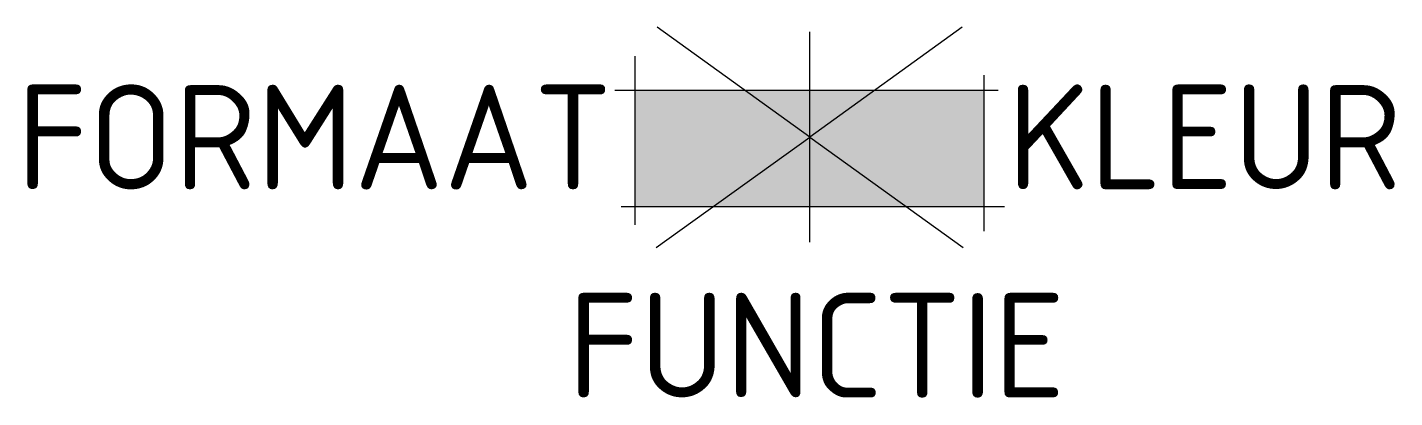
# Model space of a CAD drawing. Extents: x -13.5 to 10.1, y -4.5 to 1.9.
import ezdxf
from ezdxf.enums import TextEntityAlignment as Align

# ---------------------------------------------------------------- set-up
doc = ezdxf.new("R2010")
doc.units = 0
doc.styles.add('NLCS-ISO', font='NLCS-ISO.ttf')

msp = doc.modelspace()

# ---------------------------------------------------------------- hatches: boundary and pattern name
h = msp.add_hatch(color=253)
h.dxf.hatch_style = 1
h.paths.add_polyline_path([(0, 0.799), (-3, 0.799), (-3, -1.201), (0, -1.201)])
h.paths.add_polyline_path([(3, 0.799), (0, 0.799), (0, -1.201), (3, -1.201)])

# ---------------------------------------------------------------- linework, layer by layer
at = {"ltscale": 0.1}
for p, q in [((0, -1.81), (0, 1.81)), ((-3, -1.512), (-3, 1.389)), ((3, -1.62), (3, 1.067)), ((3.241, 0.799), (-3.35, 0.799)), ((3.349, -1.201), (-3.243, -1.201))]:
    msp.add_line(p, q, dxfattribs=at)
at = {"ltscale": 0.1, "flags": 128}
for points in [[(-2.64, -1.9), (0, 0), (-2.622, 1.888)], [(2.622, 1.888), (0, 0), (2.64, -1.9)]]:
    msp.add_lwpolyline(points, dxfattribs=at)

# ---------------------------------------------------------------- texts
at = {"style": 'NLCS-ISO'}
msp.add_attdef('FORMAAT', text='40x60', height=1.8, dxfattribs=at).set_placement((-3.395, 0), align=Align.MIDDLE_RIGHT)
msp.add_attdef('KLEUR', text='G', height=1.8, dxfattribs=at).set_placement((3.395, 0), align=Align.MIDDLE_LEFT)
at = {"style": 'NLCS-ISO', "flags": 1}
msp.add_attdef('FUNCTIE', text='', height=1.8, dxfattribs=at).set_placement((0.116, -3.585), align=Align.MIDDLE_CENTER)

doc.saveas('drawing.dxf')
